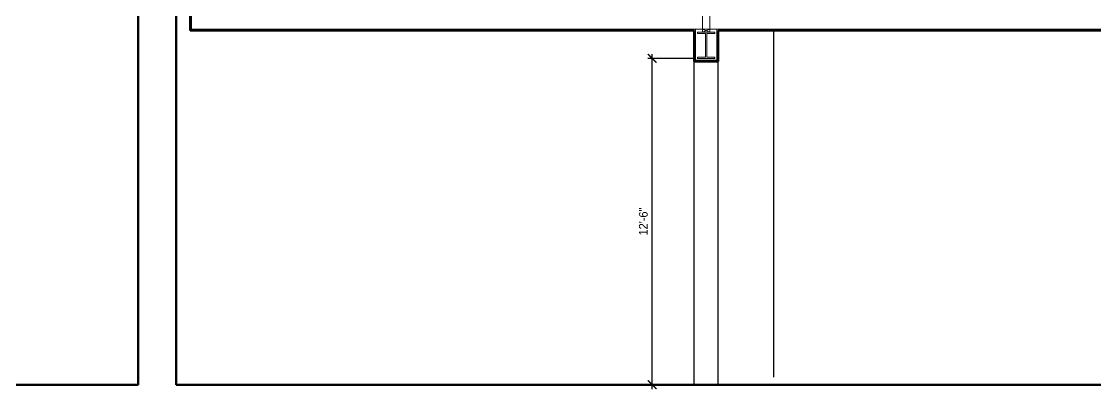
# Model space of a CAD drawing. Header units: inches. Extents: x -5536 to 8590, y -9140 to 228.
# Drawn here: x 593.2 to 1087.3, y -4802.2 to -4633 of the extents above; entities that cross this region are included whole.
import ezdxf

# ---------------------------------------------------------------- set-up
doc = ezdxf.new("R2010")
doc.units = ezdxf.units.IN
doc.header["$LTSCALE"] = 0.125
doc.header["$MEASUREMENT"] = 0
doc.header["$PDMODE"] = 35
doc.header["$PDSIZE"] = -5
doc.layers.get('0').update_dxf_attribs({"linetype": 'CONTINUOUS'})
doc.layers.get('Defpoints').update_dxf_attribs({"linetype": 'CONTINUOUS'})
for name, color, linetype, lineweight in [('A-ELEV-2', 5, 'CONTINUOUS', 25), ('A-ELEV-3', 8, 'CONTINUOUS', 15), ('A-ELEV-CUT', 3, 'CONTINUOUS', 50), ('A-ELEV-HTCH', 9, 'CONTINUOUS', 9)]:
    doc.layers.add(name, color=color, linetype=linetype, lineweight=lineweight)
doc.layers.add('A-note-dim-1_4', color=8, linetype='CONTINUOUS')
doc.styles.add('1_4SM', font='swisse.ttf', dxfattribs={"width": 0.9, "height": 4})
doc.dimstyles.new('DIM1_4', dxfattribs={"dimtxt": 4, "dimasz": 4, "dimexe": 2, "dimexo": 2, "dimgap": 2, "dimtad": 1, "dimdec": 4, "dimzin": 11, "dimdsep": 46, "dimlunit": 4, "dimtxsty": '1_4SM', "dimblk": 'ARCHTICK', "dimblk1": 'ARCHTICK', "dimblk2": 'ARCHTICK', "dimsah": 1, "dimcen": 4, "dimdle": 2, "dimclrd": 8, "dimclre": 8, "dimclrt": 8, "dimadec": 0, "dimazin": 0, "dimtfac": 4, "dimtdec": 4, "dimtofl": 0, "dimtmove": 2, "dimatfit": 3, "dimfxl": 1, "dimfrac": 2, "dimtzin": 0, "dimarcsym": 0})

# ---------------------------------------------------------------- blocks, each defined once
blk = doc.blocks.new('E06-STUD-2B4')
at = {"layer": 'A-ELEV-3'}
blk.add_lwpolyline([(0, 0), (1.5, 0), (1.5, 3.5), (0, 3.5)], close=True, dxfattribs=at)
at = {"layer": 'A-ELEV-HTCH'}
for p, q in [((0, 3.5), (1.5, 0)), ((0, 0), (1.5, 3.5))]:
    blk.add_line(p, q, dxfattribs=at)
blk = doc.blocks.new('_ARCHTICK')
at = {"color": 0, "linetype": 'ByBlock', "const_width": 0.15}
blk.add_lwpolyline([(-0.5, -0.5), (0.5, 0.5)], dxfattribs=at)
blk = doc.blocks.new('*D46')
at = {"layer": 'A-note-dim-1_4', "color": 8, "lineweight": -2, "transparency": 16777216}
for p, q in [((883.31, -4802), (883.31, -4648)), ((902.13, -4650), (881.31, -4650)), ((891.14, -4800), (881.31, -4800))]:
    blk.add_line(p, q, dxfattribs=at)
at = {"layer": 'Defpoints', "color": 0, "transparency": 16777216}
for p in [(883.31, -4650), (904.13, -4650), (893.14, -4800)]:
    blk.add_point(p, dxfattribs=at)
at = {"layer": 'A-note-dim-1_4', "color": 8, "lineweight": -2, "transparency": 16777216, "xscale": 4, "yscale": 4, "zscale": 4}
for p, rotation in [((883.31, -4650), 90), ((883.31, -4800), 270)]:
    blk.add_blockref('_ARCHTICK', p, dxfattribs=dict(at, rotation=rotation))
at = {"layer": 'A-note-dim-1_4', "color": 8, "transparency": 16777216, "insert": (879.26, -4725), "char_height": 4, "attachment_point": 5, "rotation": 90, "style": '1_4SM'}
blk.add_mtext('12\'-6" ', dxfattribs=at)

msp = doc.modelspace()

# ---------------------------------------------------------------- linework, layer by layer
at = {"layer": 'A-ELEV-2'}
for p, q in [((939.3002, -4796.5), (939.3002, -4637.125)), ((902.62923, -4800), (902.62923, -4651.375)), ((913.62923, -4800), (913.62923, -4651.375))]:
    msp.add_line(p, q, dxfattribs=at)
at = {"layer": 'A-ELEV-3'}
for p, q in [((671.4248, -4636.5), (671.4248, -4629)), ((906.37923, -4636.5), (906.37923, -4625.5)), ((909.87923, -4636.5), (909.87923, -4625.5)), ((1347.3002, -4636.5), (671.4248, -4636.5)), ((903.25423, -4650.75), (903.25423, -4636.5)), ((904.12923, -4638), (912.12923, -4638)), ((904.12923, -4638), (904.12923, -4638.5)), ((904.12923, -4638.5), (907.87923, -4638.5)), ((907.87923, -4649.5), (907.87923, -4638.5)), ((908.37923, -4638.5), (912.12923, -4638.5)), ((908.37923, -4649.5), (908.37923, -4638.5)), ((912.12923, -4638), (912.12923, -4638.5)), ((913.00423, -4650.75), (913.00423, -4636.5)), ((903.25423, -4650.75), (913.00423, -4650.75)), ((904.12923, -4649.5), (907.87923, -4649.5)), ((904.12923, -4650), (904.12923, -4649.5)), ((904.12923, -4650), (912.12923, -4650)), ((908.37923, -4649.5), (912.12923, -4649.5)), ((912.12923, -4650), (912.12923, -4649.5))]:
    msp.add_line(p, q, dxfattribs=at)
at = {"layer": 'A-ELEV-CUT'}
for p, q in [((664.2998, -4800), (664.2998, -4552)), ((646.8, -4800), (646.8, -4557.5)), ((670.7998, -4637.125), (670.7998, -4629.625)), ((902.62923, -4637.125), (670.7998, -4637.125)), ((902.62923, -4651.375), (902.62923, -4637.125)), ((1124.12923, -4637.125), (913.62923, -4637.125)), ((913.62923, -4651.375), (913.62923, -4637.125)), ((902.62923, -4651.375), (913.62923, -4651.375)), ((575.26256, -4800), (646.8, -4800)), ((664.2998, -4800), (1347.3002, -4800))]:
    msp.add_line(p, q, dxfattribs=at)

# ---------------------------------------------------------------- block references
at = {"xscale": -1, "rotation": 270}
msp.add_blockref('E06-STUD-2B4', (906.37923, -4638), dxfattribs=at)

# ---------------------------------------------------------------- dimensions: what is measured, and where the dimension line sits
at = {"layer": 'A-note-dim-1_4'}
dim = msp.add_linear_dim(base=(883.31369, -4650), p1=(893.13917, -4800), p2=(904.12923, -4650), angle=90, dimstyle='DIM1_4', override={"dimpost": ' '}, dxfattribs=at)
dim.commit()
dim.dimension.update_dxf_attribs({"geometry": '*D46', "text_midpoint": (879.25824, -4725)})

doc.saveas('drawing.dxf')
